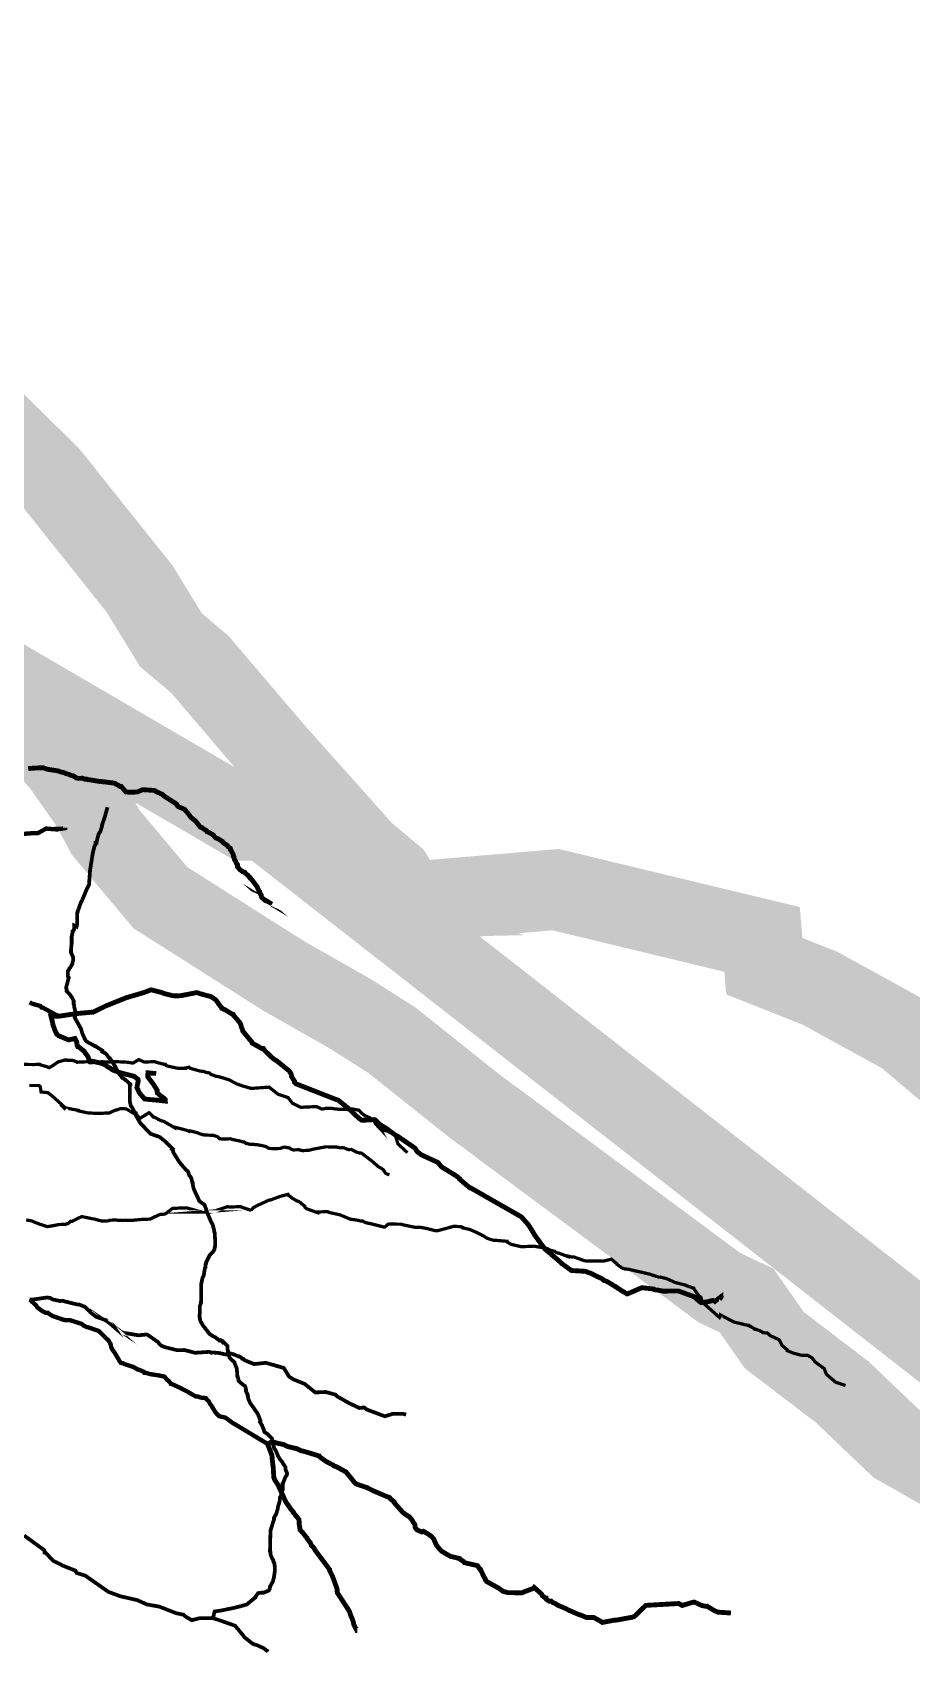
# Model space of a CAD drawing. Extents: x -2418 to 1398, y -3200 to 507.
# Drawn here: x 127.8 to 248.8, y -477 to -254.3 of the extents above; entities that cross this region are included whole.
import ezdxf

# ---------------------------------------------------------------- set-up
doc = ezdxf.new("R2010")
doc.units = 0

msp = doc.modelspace()

# ---------------------------------------------------------------- linework, layer by layer
at = {"color": 90}
for points, const_width in [([(-228.85, -140.51), (-195.27, -154.55), (-184.06, -159.84), (-180.33, -161.61), (-172.78, -168.83), (-169.04, -170.59), (-163.46, -172.31), (-157.92, -172.19), (-154.14, -175.8), (-146.67, -179.33), (-126.07, -191.81), (-107.35, -202.47), (-105.5, -202.43), (68.77, -311.24), (175.48, -373.52), (173.63, -373.56), (318.42, -486.69)], 11.09), ([(261.72, -402.31), (253.88, -397.42), (247.89, -392.37), (236.22, -385.95), (228.54, -382.9), (228.23, -379.22), (216.87, -376.48), (199.83, -372.37), (179.57, -374.08), (177.42, -370.56), (173.42, -367.2), (161.13, -353.43), (150.83, -341.34), (146.84, -337.97), (142.53, -330.93), (130.08, -315.32), (117.94, -303.38), (113.79, -298.18), (109.8, -294.82), (109.49, -291.14), (92.42, -264.81), (86.12, -256.08), (83.81, -250.73), (77.51, -242)], 11.09), ([(120.66, -340.79), (124.48, -346.24), (132.07, -355.31), (135.88, -360.76), (137.81, -364.41), (145.4, -373.47), (162.27, -384.18), (171.63, -389.51), (177.25, -393.08), (188.53, -402.07), (205.44, -414.62), (222.35, -427.17), (226.09, -428.93), (229.9, -434.39), (239.3, -441.57), (246.85, -448.79), (256.21, -454.12)], 11.09), ([(152.64, -472.67), (152.88, -471.76), (152.88, -471.76), (153.85, -471.61), (153.85, -471.61), (155.64, -471.24), (155.64, -471.24), (156.24, -471.09), (156.24, -471.09), (157.28, -470.8), (157.28, -470.8), (158.48, -469.83), (158.48, -469.76), (158.85, -469.24), (159.37, -469.16), (159.67, -469.16), (160.34, -468.87), (160.42, -468.72), (160.49, -468.5), (160.49, -468.35), (160.94, -467.53), (160.94, -467.38), (161.02, -467.16), (161.17, -466.11), (161.17, -465.74), (161.1, -465.15), (160.95, -464.85), (160.95, -464.7), (160.8, -464.47), (160.58, -463.95), (160.58, -463.58), (160.5, -463.51), (160.5, -463.36), (160.51, -462.61), (160.51, -462.24), (160.58, -460.53), (160.66, -460.38), (160.66, -460.3), (161.04, -459.11), (161.04, -458.89), (161.19, -458.59), (161.34, -458.37), (161.56, -457.62), (161.56, -457.48), (161.86, -456.43), (161.86, -456.06), (162.01, -455.84), (162.01, -455.76), (162.16, -455.17), (162.24, -455.02), (162.24, -454.65), (162.24, -454.13), (162.31, -454.05), (162.61, -453.23), (162.76, -453.08), (162.84, -452.86), (162.84, -452.71), (162.62, -452.19), (162.62, -451.89), (162.1, -451.07), (161.95, -450.92), (161.87, -450.77), (161.58, -450.33), (161.5, -450.1), (161.28, -449.58), (161.06, -449.28), (160.98, -448.98), (160.91, -448.61), (160.83, -448.24), (160.76, -447.94), (160.69, -447.87), (160.17, -447.34), (159.94, -447.19), (159.72, -447.04), (159.57, -446.52), (159.5, -446.45), (159.42, -446.15), (159.13, -445.7), (159.2, -445.63), (159.2, -445.55), (158.83, -444.58), (158.83, -444.58), (158.01, -443.39), (157.94, -443.32), (157.71, -442.94), (157.49, -442.42), (157.49, -442.27), (157.42, -442.05), (157.42, -441.9), (157.2, -441.45), (157.2, -441.23), (157.12, -440.86), (157.05, -440.71), (156.82, -440.56), (156.45, -440.26), (156.15, -439.96), (156.15, -439.96), (156.15, -439.81), (156.08, -439.51), (156.01, -439.44), (155.93, -438.32), (155.61, -437.51), (155.61, -437.44), (155.16, -437.06), (154.94, -436.84), (154.87, -436.62), (154.72, -436.24), (154.72, -435.87), (154.64, -435.65), (154.65, -435.2), (154.05, -434.6), (153.98, -434.68), (153.68, -434.38), (153.53, -434.45), (153.45, -434.38), (153.16, -434.16), (153.01, -434.01), (152.78, -433.93), (152.19, -433.56), (152.19, -433.56), (151.67, -432.89), (151.59, -432.81), (151.52, -432.66), (151.3, -432.44), (150.92, -431.77), (150.85, -431.47), (150.85, -431.32), (150.78, -431.17), (150.85, -430.5), (150.85, -429.68), (151, -429.24), (151.01, -428.86), (151.01, -427.97), (151.01, -427.97), (151.01, -426.78), (151.01, -426.78), (151.16, -426.03), (151.24, -425.74), (151.39, -425.44), (151.39, -425.44), (151.46, -424.92), (151.54, -424.47), (151.61, -424.4), (151.61, -424.02), (151.69, -423.87), (151.69, -423.73), (152.21, -422.68), (152.59, -422.31), (152.81, -422.01), (152.96, -421.34), (152.96, -420.67), (152.89, -420), (152.89, -419.63), (152.82, -419.48), (152.82, -419.33), (152.59, -418.44), (152.44, -418.22), (151.7, -416.5), (151.7, -416.35), (151.48, -415.76), (151.48, -415.76), (150.74, -415.23), (150.74, -415.16), (150.14, -413.89), (150.07, -413.74), (149.99, -413.52), (149.92, -413.22), (149.85, -412.85), (149.85, -412.7), (149.77, -412.55), (149.7, -412.18), (149.55, -411.88), (149.4, -411.73), (149.18, -411.13), (149.03, -411.06), (148.06, -409.94), (147.17, -408.52), (147.17, -408.37), (147.02, -408.15), (147.1, -408.07), (146.2, -407.18), (146.06, -407.03), (145.31, -406.43), (145.31, -406.43), (144.04, -405.98), (144.04, -405.98), (142.63, -404.49), (142.01, -403.41), (142.01, -403.11), (141.86, -403.03), (141.49, -402.29), (141.34, -402.14), (141.19, -401.47), (141.19, -401.47), (141.2, -400.72), (141.2, -400.35), (141.2, -399.38), (141.27, -399.31), (141.27, -399.16), (140.6, -398.56), (140.31, -398.34), (140.23, -398.34), (140.08, -398.19), (139.93, -397.97), (139.79, -397.82), (139.49, -397.29), (139.34, -397.07), (139.19, -396.7), (139.12, -396.62), (138.89, -396.25), (138.75, -396.03), (138.6, -395.8), (138.45, -395.58), (138.37, -395.58), (138, -395.06), (137.85, -394.91), (137.41, -394.68), (137.41, -394.53), (136.74, -394.09), (136.51, -393.94), (136.44, -393.94), (135.77, -393.56), (135.47, -393.41), (135.17, -393.19), (135.02, -392.96), (135.02, -392.96), (134.65, -392.14), (134.5, -391.55), (133.61, -389.98), (133.69, -389.76), (133.69, -389.46), (133.76, -389.39), (133.54, -388.49), (133.54, -388.27), (133.47, -388.12), (133.47, -387.67), (133.25, -387.23), (133.02, -386.93), (132.87, -386.7), (132.5, -386.33), (132.5, -386.11), (132.43, -385.88), (132.8, -384.47), (132.66, -384.32), (132.66, -383.87), (132.66, -383.58), (132.81, -383.43), (132.88, -383.2), (133.03, -383.05), (133.11, -382.91), (133.26, -382.68), (133.33, -382.31), (133.41, -382.16), (133.41, -381.71), (133.18, -381.19), (133.11, -381.04), (133.11, -380.6), (133.19, -379.78), (133.19, -379.33), (133.19, -378.81), (133.26, -378.59), (133.26, -378.51), (133.34, -378.21), (133.34, -378.07), (133.42, -377.99), (133.49, -377.92), (133.57, -377.54), (133.57, -377.32), (133.86, -377.47), (133.94, -377.17), (133.94, -376.2), (133.94, -376.13), (133.94, -375.61), (134.02, -375.46), (134.02, -375.39), (134.47, -374.12), (134.54, -374.05), (134.92, -373.15), (134.92, -373.15), (135.29, -372.26), (135.29, -372.26), (135.59, -371.66), (135.72, -369.8), (135.72, -369.73), (136.1, -367.35), (136.17, -367.05), (136.32, -366.45), (136.47, -366.16), (136.47, -365.93), (136.47, -365.93), (136.62, -365.93), (136.62, -365.86), (136.77, -365.19), (136.77, -365.19), (136.92, -364.67), (137.15, -364.37), (137.3, -363.85), (137.37, -363.63), (137.37, -363.48), (137.82, -362.21), (137.83, -362.06), (138.13, -361.02), (138.13, -361.02)], 0.52), ([(126.64, -396.43), (127.98, -396.45), (127.98, -396.45), (128.65, -396.42), (128.8, -396.42), (128.88, -396.49), (129.56, -396.68), (129.79, -396.75), (130.09, -396.88), (130.53, -396.64), (130.53, -396.64), (131.33, -396.09), (131.33, -396.09), (132.29, -395.82), (132.51, -395.81), (132.59, -395.88), (133.11, -395.86), (133.26, -395.86), (133.48, -395.92), (133.64, -395.99), (133.86, -396.05), (133.94, -396.13), (133.94, -396.13), (135.43, -396.06), (135.58, -396.13), (135.66, -396.2), (135.81, -396.2), (137.37, -396.06), (138.05, -396.1), (138.05, -396.1), (139.31, -396.05), (139.31, -396.05), (140.06, -396.09), (140.88, -396.13), (140.88, -396.13), (141.63, -396.25), (141.63, -396.25), (142.43, -395.77), (143.2, -396.11), (143.34, -396.1), (143.34, -396.1), (144.61, -396.05), (144.99, -396.18), (145.74, -396.37), (145.9, -396.44), (146.12, -396.43), (146.2, -396.58), (146.35, -396.65), (147.78, -396.96), (147.78, -396.96), (148.83, -396.99), (148.83, -396.92), (149.35, -396.82), (149.5, -396.96), (150.86, -397.35), (151.39, -397.4), (151.54, -397.47), (151.76, -397.54), (152.14, -397.6), (152.37, -397.81), (153.13, -398.08), (153.2, -398.07), (153.73, -398.2), (154.79, -398.53), (156.01, -399.15), (156.77, -399.41), (157.9, -399.74), (157.9, -399.74), (160.36, -399.56), (161.6, -400.53), (162.97, -400.99), (163.6, -401.79), (163.6, -401.79), (164.74, -402.34), (164.74, -402.34), (165.93, -402.28), (165.93, -402.28), (166.9, -402.24), (166.9, -402.24), (167.66, -402.58), (167.66, -402.58), (168.11, -402.49), (168.11, -402.49), (168.93, -402.46), (169.15, -402.52), (170.13, -402.63), (170.13, -402.63), (170.95, -402.6), (170.95, -402.6), (171.25, -402.66), (171.25, -402.66), (171.77, -402.56), (172.74, -402.74), (173.14, -403.17), (173.52, -403.46), (173.52, -403.46), (173.52, -403.46), (174.28, -403.8), (174.44, -403.94), (174.59, -404.01), (174.9, -404.29), (174.9, -404.37), (174.9, -404.37), (174.98, -404.51), (175.06, -404.66), (175.14, -404.73), (175.61, -405.23), (175.45, -404.94), (175.91, -405.22), (175.99, -405.37), (176.37, -405.57), (176.52, -405.57), (176.67, -405.64), (176.82, -405.63), (176.82, -405.7), (177.74, -406.19), (177.74, -406.19), (178.08, -407.29), (178.09, -407.36), (179.41, -408.58)], 0.45), ([(126.93, -417.85), (127.68, -417.97), (127.83, -418.04), (128.13, -418.17), (128.82, -418.44), (128.82, -418.44), (129.87, -418.77), (129.87, -418.77), (130.47, -418.67), (130.47, -418.67), (131.43, -418.48), (132.4, -418.44), (132.54, -418.36), (132.69, -418.35), (133.05, -418.04), (133.28, -418.03), (133.57, -417.87), (134.59, -417.38), (134.59, -417.38), (135.8, -417.63), (136.02, -417.69), (136.17, -417.69), (137.38, -418.01), (137.38, -418.01), (137.98, -417.98), (138.27, -417.97), (138.42, -417.89), (139.24, -417.85), (139.24, -417.85), (139.69, -417.91), (140.44, -417.88), (141.33, -417.92), (141.41, -417.91), (142.67, -417.79), (142.82, -417.78), (144.01, -417.73), (144.3, -417.57), (145.4, -417.07), (146, -417.05), (146.14, -416.97), (147.08, -416.26), (147.16, -416.25), (147.9, -416.22), (149.02, -416.18), (149.02, -416.18), (151.06, -416.76), (150.99, -416.76), (152.92, -416.61), (154.69, -416.01), (154.91, -416.08), (154.99, -416.07), (156.48, -416.01), (156.56, -416.08), (157.77, -416.48), (157.99, -416.4), (158.13, -416.24), (158.2, -416.16), (158.79, -415.84), (158.79, -415.84), (160.4, -415.1), (160.55, -415.1), (161.94, -414.59), (161.94, -414.59), (162.98, -414.32), (163.06, -414.47), (163.36, -414.68), (163.6, -414.89), (164.13, -415.17), (164.21, -415.24), (164.43, -415.3), (164.66, -415.44), (164.82, -415.59), (165.28, -415.94), (165.29, -416.09), (165.52, -416.3), (167.04, -416.84), (167.03, -416.76), (168.39, -416.69), (168.69, -416.83), (170.12, -417.14), (171.57, -417.75), (172.02, -417.81), (172.09, -417.8), (173, -417.99), (173.22, -417.98), (173.6, -418.19), (174.05, -418.32), (174.13, -418.31), (175.41, -418.63), (176.17, -418.82), (176.31, -418.82), (176.75, -418.43), (177.04, -418.41), (178.39, -418.43), (178.54, -418.43), (178.69, -418.49), (180.5, -418.87), (181.09, -418.84), (182.07, -419.02), (182.07, -419.02), (183.28, -419.34), (183.58, -419.33), (185.79, -418.72), (185.79, -418.72), (186.54, -418.76), (186.69, -418.75), (187.07, -418.89), (187.07, -418.96), (187.97, -419.15), (188.28, -419.28), (189.04, -419.62), (189.19, -419.69), (189.88, -420.04), (190.18, -420.25), (190.41, -420.39), (190.64, -420.45), (190.79, -420.52), (191.32, -420.65), (191.39, -420.64), (193.12, -420.79), (193.12, -420.87), (193.58, -421.15), (193.73, -421.22), (195.09, -421.53), (195.31, -421.52), (195.91, -421.5), (195.91, -421.5), (196.73, -421.46), (196.8, -421.46), (198.23, -421.7), (198.23, -421.7), (198.61, -421.76), (199.14, -422.03), (199.37, -422.1), (199.67, -422.16), (199.97, -422.37), (200.28, -422.43), (200.65, -422.57), (201.56, -422.9), (201.56, -422.83), (202.09, -422.95), (202.31, -422.94), (202.31, -422.94), (203.83, -423.48), (203.83, -423.48), (206.37, -423.52), (206.37, -423.52), (207.48, -423.25), (208.25, -423.89), (208.25, -423.96), (208.94, -424.45), (208.94, -424.45), (209.32, -424.59), (209.32, -424.59), (209.85, -424.64), (209.85, -424.64), (212.03, -425.14), (212.03, -425.14), (212.86, -425.33), (213.17, -425.47), (213.24, -425.47), (213.85, -425.66), (214, -425.73), (214.22, -425.72), (215.05, -425.91), (215.05, -425.91), (216.27, -426.46), (216.27, -426.46), (217.25, -426.71), (217.25, -426.71), (217.78, -426.84), (217.85, -426.91), (218.84, -427.24), (218.84, -427.32), (219.4, -428.11), (219.48, -428.26), (219.79, -428.47), (220.04, -429.2), (220.04, -429.2), (222.37, -431.27), (222.52, -431.01), (222.52, -430.94), (224.35, -431.9), (224.57, -431.97), (224.65, -431.97), (226.23, -432.35), (226.38, -432.34), (226.54, -432.48), (226.61, -432.48), (227.15, -432.83), (227.23, -432.9), (227.38, -432.89), (227.53, -432.96), (227.91, -433.1), (228.06, -433.16), (228.37, -433.37), (228.96, -433.42), (229.12, -433.57), (229.35, -433.78), (230.57, -434.33), (230.57, -434.33), (230.98, -435.13), (230.98, -435.13), (231.67, -435.7), (231.68, -435.84), (232.51, -436.18), (232.51, -436.18), (233.72, -436.5), (233.72, -436.5), (234.47, -436.47), (235.08, -436.82), (235.08, -436.82), (235.39, -437.18), (235.47, -437.33), (235.63, -437.47), (236.78, -438.31), (236.78, -438.31), (237.03, -438.97), (237.12, -439.12), (237.27, -439.26), (238.35, -440.19), (238.35, -440.19), (239.72, -440.65), (239.72, -440.65)], 0.45), ([(127.38, -428.78), (127.61, -428.83), (128.13, -428.77), (129.83, -428.52), (130.06, -428.57), (130.2, -428.56), (130.61, -428.81), (130.91, -428.86), (131.6, -429.01), (131.9, -428.98), (133.82, -429.45), (134.05, -429.5), (134.2, -429.49), (134.67, -429.66), (134.91, -429.79), (134.98, -429.78), (135.56, -430.32), (135.72, -430.38), (135.73, -430.53), (136.31, -430.99), (136.39, -431.06), (136.55, -431.19), (137.41, -431.48), (137.72, -431.59), (138.84, -432.3), (139.01, -432.51), (139.1, -432.65), (138.94, -432.51), (139.82, -433.1), (139.91, -433.24), (140.69, -433.53), (140.76, -433.45), (142.36, -433.73), (142.66, -433.7), (143.55, -433.61), (143.55, -433.61), (144.6, -434.32), (144.85, -434.52), (145, -434.58), (145.34, -434.99), (145.59, -435.19), (145.75, -435.25), (146.06, -435.37), (147.75, -435.79), (147.97, -435.77), (148.72, -435.76), (150.19, -436.14), (152.12, -436.01), (152.43, -436.13), (152.66, -436.1), (153.49, -436.17), (153.72, -436.22), (154.41, -436.37), (154.85, -436.32), (155.07, -436.23), (155.61, -436.4), (156.16, -436.64), (156.24, -436.63), (156.56, -436.82), (156.65, -436.96), (156.88, -437.01), (156.97, -437.15), (158.3, -437.69), (159.93, -437.52), (162.4, -438.23), (163.13, -439.43), (163.76, -439.82), (165.25, -440.41), (166.73, -441.6), (166.73, -441.6), (168.07, -441.54), (168.14, -441.53), (169.53, -441.91), (169.7, -442.12), (171.38, -443.07), (172.8, -443.74), (173.46, -443.67), (173.79, -443.94), (174.88, -444.35), (176.29, -444.88), (177.45, -444.53), (178.8, -444.54), (179.23, -444.66), (179.23, -444.66)], 0.52), ([(126.65, -461.29), (127.99, -462.27), (129.41, -463.31), (129.48, -463.39), (129.48, -463.61), (129.56, -463.61), (130.67, -464.8), (131.64, -465.25), (131.86, -465.4), (133.73, -466.15), (133.8, -466.3), (133.87, -466.45), (135.07, -466.82), (135.07, -466.82), (136.56, -467.87), (138.26, -469.06), (138.26, -469.06), (139.89, -469.66), (139.89, -469.66), (142.21, -470.19), (142.21, -470.19), (143.55, -470.79), (145.26, -471.09), (147.57, -471.99), (147.57, -471.99), (148.61, -472.21), (148.84, -472.44), (149.73, -472.96), (149.73, -472.96), (150.85, -472.67), (150.85, -472.67), (152.64, -472.67)], 0.52), ([(152.64, -472.67), (153.76, -473.04), (155.69, -473.72), (156.81, -475.06), (156.96, -475.29), (158.08, -476.18), (158.45, -476.33), (158.75, -476.41), (159.19, -476.63), (159.57, -476.78), (159.86, -477), (159.94, -477.08), (160.09, -477.15), (160.24, -477.3)], 0.52)]:
    msp.add_lwpolyline(points, dxfattribs=dict(at, const_width=const_width))
at = {"color": 5}
for points, const_width in [([(127.21, -355.7), (128.16, -355.62), (128.53, -355.61), (129.28, -355.58), (129.81, -355.78), (131.38, -356.03), (131.69, -356.17), (132.06, -356.23), (132.37, -356.37), (132.82, -356.5), (133.12, -356.64), (133.35, -356.7), (133.42, -356.7), (133.57, -356.77), (133.81, -356.99), (134.18, -357.05), (134.55, -357.03), (134.7, -357.03), (135.01, -357.17), (135.3, -357.16), (135.46, -357.23), (135.53, -357.22), (137.03, -357.47), (137.26, -357.46), (137.48, -357.53), (137.63, -357.52), (139.05, -357.7), (139.21, -357.76), (139.28, -357.84), (139.43, -357.91), (139.59, -357.97), (139.66, -358.05), (139.89, -358.19), (140.04, -358.18), (140.59, -358.83), (140.66, -358.91), (141.19, -358.96), (142.23, -358.92), (142.97, -358.6), (144.46, -358.7), (144.69, -358.76), (144.77, -358.84), (145.68, -359.25), (145.91, -359.47), (147.66, -360.6), (147.75, -360.82), (147.9, -360.96), (148.43, -361.17), (148.58, -361.24), (148.73, -361.3), (148.97, -361.59), (149.35, -362.03), (149.59, -362.39), (150.21, -362.89), (150.28, -362.96), (150.91, -363.76), (151.13, -363.83), (151.21, -363.9), (151.75, -364.25), (151.83, -364.4), (152.05, -364.47), (152.66, -364.82), (152.74, -364.89), (152.82, -365.04), (153.05, -365.25), (153.28, -365.32), (153.96, -365.74), (154.04, -365.89), (154.65, -366.31), (154.73, -366.46), (155.04, -366.67), (155.05, -366.82), (155.12, -366.89), (155.13, -366.97), (155.44, -367.55), (155.45, -367.78), (155.53, -367.85), (155.53, -367.92), (155.62, -368.29), (155.7, -368.36), (155.78, -368.51), (155.86, -368.73), (156.01, -368.87), (156.02, -368.95), (156.03, -369.25), (156.18, -369.39), (156.34, -369.61), (156.64, -369.82), (156.72, -369.89), (157.02, -369.96), (157.1, -370.1), (157.26, -370.25), (157.48, -370.39), (157.56, -370.53), (157.72, -370.75), (157.8, -370.75), (158.73, -371.98), (158.82, -372.2), (158.98, -372.57), (159.06, -372.64), (159.22, -373.08), (159.3, -373.15), (159.3, -373.3), (159.38, -373.45), (159.54, -373.59), (159.77, -373.81), (159.92, -373.88), (159.84, -373.81), (160.76, -374.37), (160.76, -374.37)], 0.67), ([(126.41, -364.7), (127.82, -364.59), (127.82, -364.59), (128.57, -364.58), (129.67, -363.96), (131.09, -364.07), (131.09, -364), (131.69, -363.99), (131.84, -363.98), (132.28, -363.9), (132.28, -363.83)], 0.6)]:
    msp.add_lwpolyline(points, dxfattribs=dict(at, const_width=const_width))
at = {"color": 10}
for points, const_width in [([(131.49, -389.79), (133.78, -389.44), (133.78, -389.44), (136.01, -389.24), (136.16, -389.23), (137.9, -388.38), (140.68, -387.26), (143.18, -386.52), (144.11, -386.16), (144.11, -386.16), (145.55, -386.52), (145.71, -386.59), (145.86, -386.65), (147.07, -386.96), (147.6, -387), (148.27, -386.96), (150.41, -386.54), (150.64, -386.61), (150.79, -386.67), (152.38, -387.1), (153, -387.52), (153.08, -387.59), (153.57, -388.3), (153.81, -388.59), (153.89, -388.66), (153.89, -388.73), (154.35, -388.93), (155.13, -389.41), (155.43, -389.54), (155.44, -389.62), (156.4, -390.75), (156.58, -391.34), (156.76, -391.78), (156.76, -391.85), (157.64, -392.92), (157.96, -393.28), (158.05, -393.5), (159.36, -394.24), (159.58, -394.23), (159.67, -394.37), (159.83, -394.59), (160.86, -395.57), (161.25, -395.85), (161.4, -395.92), (163.12, -397.31), (163.37, -397.67), (163.46, -397.96), (163.46, -398.11), (163.88, -398.76), (163.88, -398.91), (164.04, -399.05), (164.12, -399.12), (169.77, -401.33), (169.85, -401.33), (171.57, -402.72), (171.97, -403.15), (172.75, -403.85), (173.14, -404.13), (174.86, -404.03), (175.01, -404.1), (175.64, -404.73), (176.34, -405.14), (176.57, -405.28), (177.58, -406.04), (177.89, -406.24), (178.05, -406.31), (180.46, -407.96), (180.78, -408.47), (181.33, -408.88), (183.63, -409.95), (183.71, -410.02), (183.79, -410.16), (184.03, -410.45), (184.19, -410.59), (185.97, -411.68), (186.36, -411.95), (186.52, -412.1), (186.6, -412.17), (186.6, -412.24), (188.01, -413.43), (188.09, -413.42), (190.71, -414.92), (195.11, -417.43), (196.11, -418.58), (196.69, -419.51), (196.85, -419.8), (196.94, -419.95), (198.31, -421.81), (198.47, -421.95), (200.2, -423.42), (200.43, -423.63), (200.83, -423.98), (201.99, -424.81), (201.99, -424.81), (203.94, -424.92), (204.09, -424.99), (204.4, -425.12), (204.63, -425.18), (205.55, -425.65), (206.16, -425.91), (206.48, -426.19), (206.55, -426.19), (207.01, -426.39), (207.79, -426.87), (207.87, -426.94), (208.02, -427), (208.95, -427.62), (209.65, -428.03), (209.72, -428.02), (211.69, -427.17), (211.69, -427.17), (213.34, -427.37), (213.42, -427.44), (213.65, -427.5), (213.8, -427.49), (214.7, -427.67), (215.15, -427.64), (216.72, -427.63), (216.72, -427.63), (219.01, -428.47), (219.09, -428.61), (219.64, -429.1), (219.87, -429.24), (220.76, -429.11), (220.76, -429.11), (221.42, -428.93), (221.65, -428.99), (221.73, -429.06), (222.59, -428.41), (222.6, -428.56), (222.83, -428.7)], 0.67), ([(127.42, -387.86), (127.73, -388.07), (128.87, -388.38), (128.94, -388.45), (129.03, -388.59), (129.33, -388.65), (129.41, -388.72), (130.64, -389.39), (130.87, -389.53), (131.49, -389.79)], 0.6), ([(131.49, -389.79), (130.34, -389.77), (130.53, -390.5), (130.63, -391.02), (130.8, -391.46), (130.9, -391.75), (131.15, -392.26), (131.39, -392.47), (132.76, -393.06), (132.76, -393.06), (133.65, -392.86), (133.73, -393.01), (133.9, -393.37), (133.93, -393.81), (133.93, -393.81), (134.01, -393.96), (134.08, -393.95), (134.95, -394.65), (135.03, -394.8), (135.35, -395.23), (135.43, -395.37), (135.61, -395.81), (135.77, -395.95), (136.37, -396.06), (136.6, -396.12), (137.2, -396.24), (137.51, -396.37), (137.81, -396.5), (137.89, -396.57), (138.2, -396.78), (138.75, -397.12), (138.82, -397.19), (139.89, -397.58), (139.89, -397.58), (141.79, -398.07), (141.79, -398.07), (142.33, -398.48), (142.35, -398.78), (142.23, -399.31), (142.17, -399.61), (142.51, -400.34), (143.23, -401.19), (144.14, -401.29), (144.21, -401.29), (145.19, -401.38), (145.19, -401.38), (146.09, -401.48), (146.09, -401.48), (146.08, -401.26), (146.08, -401.26), (145.68, -400.91), (145.53, -400.84), (145.37, -400.7), (144.98, -400.35), (144.98, -400.35), (144.96, -399.98), (144.96, -399.98), (144.46, -399.18), (144.46, -399.18), (143.98, -398.54), (143.98, -398.54), (143.66, -398.11), (143.66, -398.11), (143.7, -397.59), (144.15, -397.64), (144.83, -397.67)], 0.67), ([(127.44, -428.83), (127.52, -428.9), (127.67, -429.04), (128.3, -429.6), (128.47, -429.89), (129.02, -430.31), (129.63, -430.65), (129.93, -430.63), (130.01, -430.7), (130.09, -430.77), (130.63, -431.11), (130.86, -431.17), (132.15, -431.62), (132.9, -431.65), (132.98, -431.65), (134.57, -432.16), (134.81, -432.37), (135.19, -432.57), (135.42, -432.63), (135.42, -432.63), (135.65, -432.69), (136.94, -433.14), (138.29, -434.48), (138.54, -434.91), (138.64, -435.36), (138.81, -435.72), (139.13, -436.15), (139.8, -437.3), (139.96, -437.52), (140.26, -437.58), (140.34, -437.65), (141.48, -438.03), (141.71, -438.09), (142.25, -438.43), (142.55, -438.49), (143.24, -438.82), (143.25, -438.9), (143.62, -438.95), (144, -439.08), (145.13, -439.24), (145.96, -439.42), (146.04, -439.49), (146.37, -439.92), (146.52, -439.98), (146.76, -440.27), (146.84, -440.41), (146.92, -440.41), (148.07, -440.94), (149.22, -441.54), (149.92, -441.95), (150.3, -442.15), (150.53, -442.14), (150.83, -442.27), (151.13, -442.33), (151.66, -442.37), (151.74, -442.52), (152.06, -442.8), (152.23, -443.16), (152.55, -443.59), (152.63, -443.74), (152.97, -444.31), (153.36, -444.74), (153.52, -444.88), (154.35, -445.06), (155.29, -445.75), (158.23, -447.52), (160.16, -448.68)], 0.6), ([(160.16, -448.68), (160.75, -448.41), (160.9, -448.4), (161.51, -448.59), (162.34, -448.76), (162.5, -448.83), (162.73, -448.96), (162.88, -449.03), (163.86, -449.27), (164.17, -449.33), (164.7, -449.6), (164.86, -449.66), (165.01, -449.66), (167.29, -450.35), (167.37, -450.49), (168.23, -451.11), (169.15, -451.58), (169.31, -451.72), (169.69, -451.85), (170.92, -452.53), (171, -452.6), (172.04, -453.88), (172.21, -454.1), (172.44, -454.23), (173.96, -454.74), (174.04, -454.81), (174.19, -454.88), (174.73, -455.15), (175.65, -455.54), (176.41, -455.87), (176.95, -456.06), (177.11, -456.28), (177.58, -456.63), (177.59, -456.77), (178.78, -458.12), (179.17, -458.4), (179.48, -458.61), (179.71, -458.74), (179.88, -458.96), (179.95, -459.03), (180.45, -459.82), (180.47, -460.19), (180.63, -460.41), (180.79, -460.55), (181.4, -460.81), (181.62, -460.72), (182.31, -461.13), (182.7, -461.41), (183.02, -461.76), (183.37, -462.56), (183.69, -462.99), (184.01, -463.35), (184.17, -463.49), (185.33, -464.17), (185.63, -464.23), (186.61, -464.47), (186.61, -464.47), (186.7, -464.61), (187.16, -464.88), (187.24, -465.03), (189.06, -465.45), (189.39, -465.95), (189.46, -465.95), (189.97, -467.04), (190.13, -467.25), (190.14, -467.4), (190.3, -467.62), (190.53, -467.75), (192, -468.56), (192.55, -468.98), (193.23, -469.16), (193.3, -469.16), (193.3, -469.16), (195.17, -469.2), (195.54, -469.03), (196.71, -468.59), (196.85, -468.44), (197.87, -469.35), (197.96, -469.57), (198.42, -469.91), (198.5, -469.91), (198.51, -470.06), (198.9, -470.33), (199.19, -470.32), (199.43, -470.53), (199.89, -470.73), (200.05, -470.87), (200.97, -471.26), (201.27, -471.39), (201.5, -471.53), (203.03, -472.19), (203.26, -472.25), (203.57, -472.38), (204.03, -472.58), (205.07, -472.59), (205.69, -472.93), (206.15, -473.2), (206.23, -473.27), (207.93, -472.95), (208.23, -472.94), (210.01, -472.61), (210.52, -472.51), (210.67, -472.43), (212.22, -470.92), (212.37, -470.91), (216.39, -470.68), (216.77, -470.66), (217.23, -470.93), (218.77, -470.47), (218.92, -470.47), (219.92, -470.93), (220.52, -471.05), (220.67, -471.04), (221.68, -471.65), (222.14, -471.85), (223.94, -471.97)], 0.67), ([(160.16, -448.68), (160.77, -450.29), (160.81, -450.88), (160.95, -452.07), (160.95, -452.14), (161.01, -453.11), (161.02, -453.33), (161.19, -453.69), (161.6, -454.34), (162.71, -456.74), (163.03, -457.17), (163.36, -457.67), (163.68, -458.03), (163.68, -458.1), (164.49, -459.1), (164.52, -459.77), (164.64, -460.51), (165.2, -461.15), (165.36, -461.37), (165.6, -461.65), (165.61, -461.72), (166.09, -462.37), (166.18, -462.66), (166.34, -462.8), (166.5, -462.94), (166.66, -463.23), (166.75, -463.38), (168.68, -465.95), (168.69, -466.1), (169.12, -466.97), (169.73, -468.65), (169.76, -469.17), (171.4, -471.69), (171.68, -472.48), (171.76, -472.62), (171.94, -473.13), (172.04, -473.58), (172.29, -474.08), (172.37, -474.15), (172.46, -474.37), (172.54, -474.37)], 0.67)]:
    msp.add_lwpolyline(points, dxfattribs=dict(at, const_width=const_width))
at = {"color": 4, "const_width": 0.45}
msp.add_lwpolyline([(127.37, -399.33), (128.71, -399.34), (128.79, -399.41), (128.87, -399.48), (128.97, -400.15), (128.98, -400.22), (129.95, -400.33), (130.11, -400.47), (130.49, -400.75), (132.29, -402.38), (132.29, -402.38), (132.21, -402.46), (132.14, -402.39), (134.09, -402.75), (134.1, -402.82), (135.34, -403.1), (136.69, -403.18), (136.84, -403.18), (138.4, -403.11), (139.28, -402.69), (139.43, -402.69), (139.95, -402.51), (140.69, -402.55), (142.23, -403.45), (142.46, -403.74), (142.62, -403.81), (142.69, -403.8), (143.85, -403.08), (144.24, -403.44), (144.32, -403.51), (144.4, -403.65), (144.55, -403.72), (144.63, -403.72), (145.01, -403.92), (145.09, -403.99), (145.55, -404.2), (145.85, -404.26), (147.38, -405.16), (147.38, -405.08), (148.89, -405.46), (148.89, -405.46), (149.42, -405.66), (149.49, -405.58), (150.47, -405.83), (150.63, -405.9), (150.78, -405.97), (151.01, -406.03), (151.16, -406.1), (151.61, -406.16), (151.61, -406.16), (152.58, -406.19), (152.65, -406.18), (153.26, -406.38), (153.57, -406.66), (154.02, -406.72), (155.07, -406.67), (155.22, -406.74), (156.05, -406.92), (156.12, -406.92), (156.8, -407.11), (156.95, -407.1), (157.11, -407.25), (157.18, -407.32), (157.26, -407.31), (157.79, -407.44), (158.16, -407.42), (158.46, -407.48), (158.69, -407.47), (159.89, -407.72), (159.89, -407.72), (160.35, -407.99), (160.35, -407.99), (161.02, -408.04), (161.02, -408.04), (161.92, -408), (161.92, -408), (162.36, -407.83), (162.51, -407.82), (163.19, -407.94), (163.34, -408.08), (163.72, -408.21), (164.09, -408.19), (164.47, -408.18), (164.69, -408.24), (164.99, -408.3), (165.81, -408.26), (166.55, -408.08), (168.18, -407.78), (168.18, -407.78), (169.52, -407.8), (169.9, -407.85), (170.2, -407.92), (170.57, -407.9), (170.8, -407.96), (171.11, -408.1), (171.33, -408.16), (171.7, -408.14), (172.39, -408.49), (172.77, -408.62), (172.99, -408.61), (173.15, -408.68), (173.23, -408.75), (174.69, -409.87), (175.24, -410.37), (175.4, -410.51), (175.78, -410.72), (176.09, -410.93), (176.41, -411.43), (176.56, -411.5), (176.94, -411.63)], dxfattribs=at)

doc.saveas('drawing.dxf')
